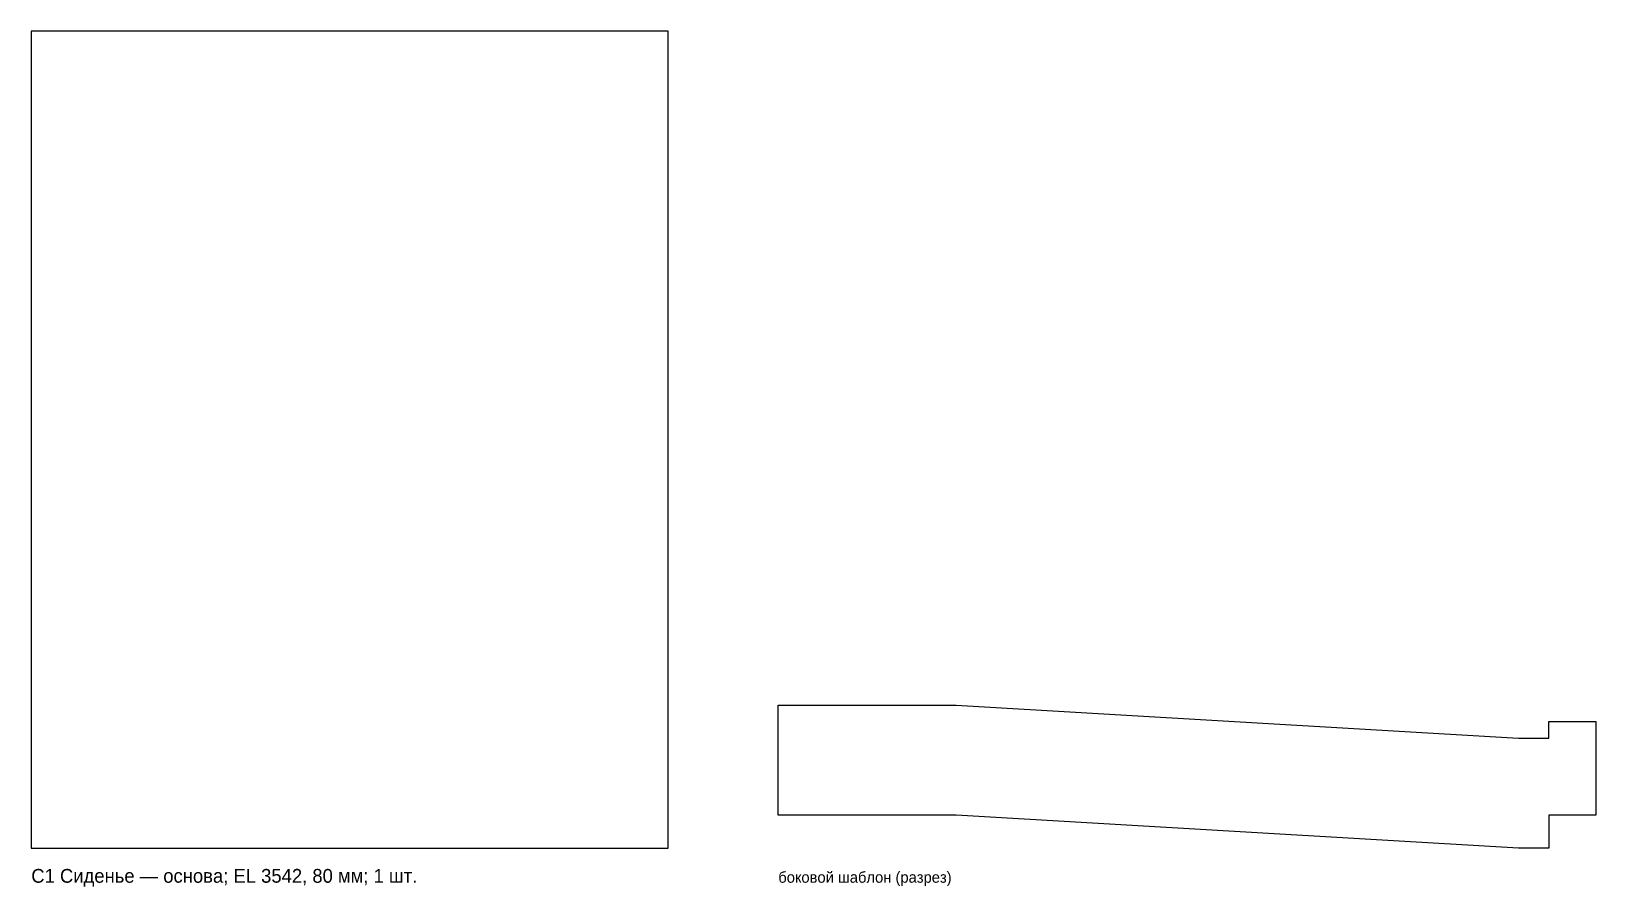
# Model space of a CAD drawing. Header units: millimetres. Extents: x 0 to 1135, y -28 to 593.
import ezdxf

# ---------------------------------------------------------------- set-up
doc = ezdxf.new("R2010")
doc.units = ezdxf.units.MM
doc.layers.add('CUT_OUT', color=7, linetype='Continuous')
doc.layers.add('TEXT', color=8, linetype='Continuous')

msp = doc.modelspace()

# ---------------------------------------------------------------- linework, layer by layer
at = {"layer": 'CUT_OUT'}
for points in [[(462, 0), (462, 593.1), (0, 593.1), (0, 0), (462, 0)], [(1135, 92), (1135.1, 92), (1135.1, 91.9), (1135.1, 24.1), (1135.1, 24), (1135, 24), (1104.1, 24), (1101.1, 24), (1101.1, 21), (1101.1, 0.1), (1101.1, 0), (1101, 0), (1079.1, 0), (1079, 0), (671, 24), (670.9, 24), (542, 24), (542, 104), (671, 104), (1079.1, 80), (1101.1, 80), (1101.1, 92), (1135, 92)]]:
    msp.add_lwpolyline(points, close=True, dxfattribs=at)

# ---------------------------------------------------------------- texts
at = {"layer": 'TEXT'}
for s, height, p in [('С1 Сиденье — основа; EL 3542, 80 мм; 1 шт.', 10, (0, -25)), ('боковой шаблон (разрез)', 8, (542, -25))]:
    msp.add_text(s, height=height, dxfattribs=at).set_placement(p)

doc.saveas('drawing.dxf')
